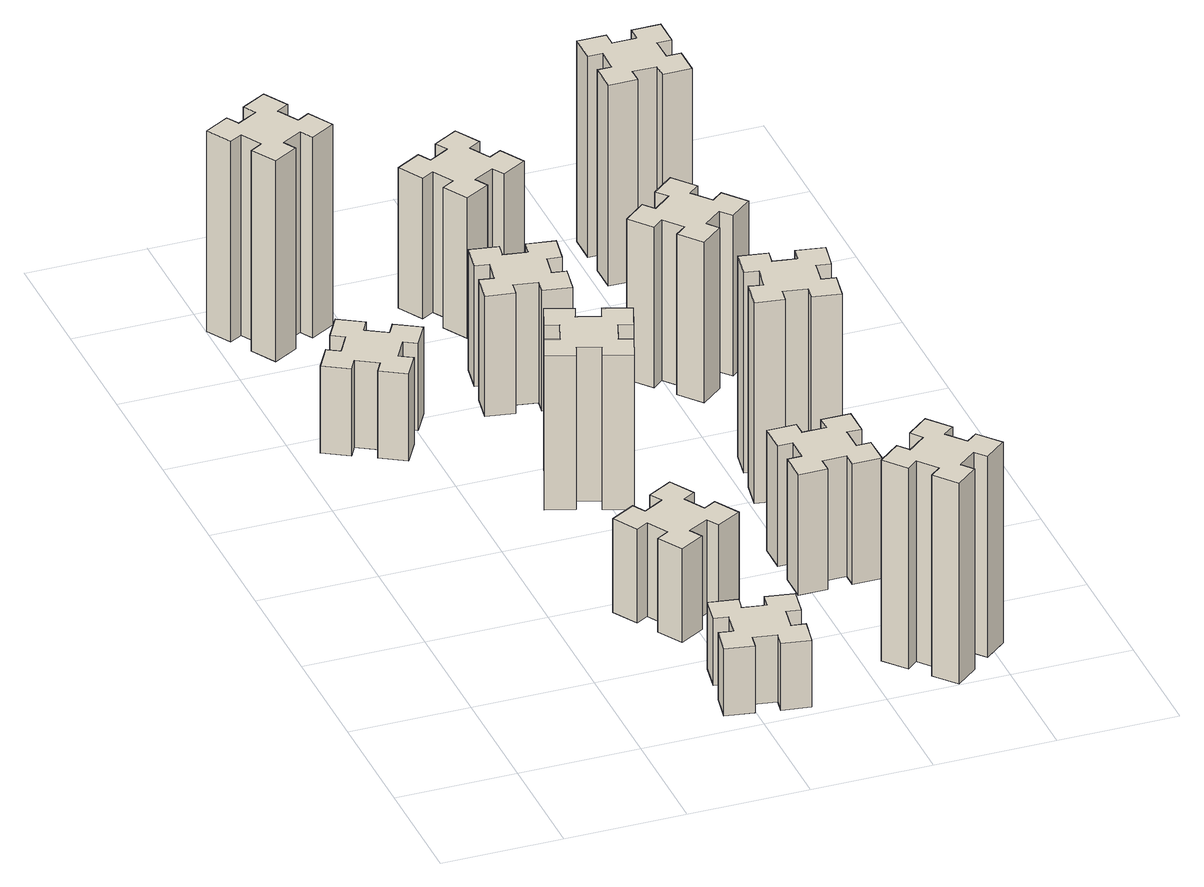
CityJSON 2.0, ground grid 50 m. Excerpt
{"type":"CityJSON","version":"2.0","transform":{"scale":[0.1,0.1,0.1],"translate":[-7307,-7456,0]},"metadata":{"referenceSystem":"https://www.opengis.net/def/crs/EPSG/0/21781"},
"CityObjects":{
"building1":{"type":"Building","attributes":{"class":"1000","function":"1000","usage":"1000","yearOfConstruction":2016,"roofType":"1000","measuredHeight":39,"storeysAboveGround":30,"storeysBelowGround":0},"geometry":[{"type":"Solid","lod":"1","boundaries":[[[[0,1,2,3,4,5,6,7,8,9,10,11,12,13,14,15,16,17,18,19]],[[17,16,20,21]],[[16,15,22,20]],[[15,14,23,22]],[[14,13,24,23]],[[13,12,25,24]],[[12,11,26,25]],[[11,10,27,26]],[[10,9,28,27]],[[9,8,29,28]],[[8,7,30,29]],[[7,6,31,30]],[[6,5,32,31]],[[5,4,33,32]],[[4,3,34,33]],[[3,2,35,34]],[[2,1,36,35]],[[1,0,37,36]],[[0,19,38,37]],[[19,18,39,38]],[[18,17,21,39]],[[24,25,26,27,28,29,30,31,32,33,34,35,36,37,38,39,21,20,22,23]]]]}]},
"building2":{"type":"Building","attributes":{"class":"1000","function":"1000","usage":"1000","yearOfConstruction":2016,"roofType":"1000","measuredHeight":30,"storeysAboveGround":30,"storeysBelowGround":0},"geometry":[{"type":"Solid","lod":"1","boundaries":[[[[40,41,42,43,44,45,46,47,48,49,50,51,52,53,54,55,56,57,58,59]],[[57,56,60,61]],[[56,55,62,60]],[[55,54,63,62]],[[54,53,64,63]],[[53,52,65,64]],[[52,51,66,65]],[[51,50,67,66]],[[50,49,68,67]],[[49,48,69,68]],[[48,47,70,69]],[[47,46,71,70]],[[46,45,72,71]],[[45,44,73,72]],[[44,43,74,73]],[[43,42,75,74]],[[42,41,76,75]],[[41,40,77,76]],[[40,59,78,77]],[[59,58,79,78]],[[58,57,61,79]],[[64,65,66,67,68,69,70,71,72,73,74,75,76,77,78,79,61,60,62,63]]]]}]},
"building3":{"type":"Building","attributes":{"class":"1000","function":"1000","usage":"1000","yearOfConstruction":2016,"roofType":"1000","measuredHeight":90,"storeysAboveGround":30,"storeysBelowGround":0},"geometry":[{"type":"Solid","lod":"1","boundaries":[[[[80,81,82,83,84,85,86,87,88,89,90,91,92,93,94,95,96,97,98,99]],[[97,96,100,101]],[[96,95,102,100]],[[95,94,103,102]],[[94,93,104,103]],[[93,92,105,104]],[[92,91,106,105]],[[91,90,107,106]],[[90,89,108,107]],[[89,88,109,108]],[[88,87,110,109]],[[87,86,111,110]],[[86,85,112,111]],[[85,84,113,112]],[[84,83,114,113]],[[83,82,115,114]],[[82,81,116,115]],[[81,80,117,116]],[[80,99,118,117]],[[99,98,119,118]],[[98,97,101,119]],[[104,105,106,107,108,109,110,111,112,113,114,115,116,117,118,119,101,100,102,103]]]]}]},
"building4":{"type":"Building","attributes":{"class":"1000","function":"1000","usage":"1000","yearOfConstruction":2016,"roofType":"1000","measuredHeight":42,"storeysAboveGround":30,"storeysBelowGround":0},"geometry":[{"type":"Solid","lod":"1","boundaries":[[[[120,121,122,123,124,125,126,127,128,129,130,131,132,133,134,135,136,137,138,139]],[[137,136,140,141]],[[136,135,142,140]],[[135,134,143,142]],[[134,133,144,143]],[[133,132,145,144]],[[132,131,146,145]],[[131,130,147,146]],[[130,129,148,147]],[[129,128,149,148]],[[128,127,150,149]],[[127,126,151,150]],[[126,125,152,151]],[[125,124,153,152]],[[124,123,154,153]],[[123,122,155,154]],[[122,121,156,155]],[[121,120,157,156]],[[120,139,158,157]],[[139,138,159,158]],[[138,137,141,159]],[[144,145,146,147,148,149,150,151,152,153,154,155,156,157,158,159,141,140,142,143]]]]}]},
"building5":{"type":"Building","attributes":{"class":"1000","function":"1000","usage":"1000","yearOfConstruction":2016,"roofType":"1000","measuredHeight":69,"storeysAboveGround":30,"storeysBelowGround":0},"geometry":[{"type":"Solid","lod":"1","boundaries":[[[[160,161,162,163,164,165,166,167,168,169,170,171,172,173,174,175,176,177,178,179]],[[177,176,180,181]],[[176,175,182,180]],[[175,174,183,182]],[[174,173,184,183]],[[173,172,185,184]],[[172,171,186,185]],[[171,170,187,186]],[[170,169,188,187]],[[169,168,189,188]],[[168,167,190,189]],[[167,166,191,190]],[[166,165,192,191]],[[165,164,193,192]],[[164,163,194,193]],[[163,162,195,194]],[[162,161,196,195]],[[161,160,197,196]],[[160,179,198,197]],[[179,178,199,198]],[[178,177,181,199]],[[184,185,186,187,188,189,190,191,192,193,194,195,196,197,198,199,181,180,182,183]]]]}]},
"building6":{"type":"Building","attributes":{"class":"1000","function":"1000","usage":"1000","yearOfConstruction":2016,"roofType":"1000","measuredHeight":54,"storeysAboveGround":30,"storeysBelowGround":0},"geometry":[{"type":"Solid","lod":"1","boundaries":[[[[200,201,202,203,204,205,206,207,208,209,210,211,212,213,214,215,216,217,218,219]],[[217,216,220,221]],[[216,215,222,220]],[[215,214,223,222]],[[214,213,224,223]],[[213,212,225,224]],[[212,211,226,225]],[[211,210,227,226]],[[210,209,228,227]],[[209,208,229,228]],[[208,207,230,229]],[[207,206,231,230]],[[206,205,232,231]],[[205,204,233,232]],[[204,203,234,233]],[[203,202,235,234]],[[202,201,236,235]],[[201,200,237,236]],[[200,219,238,237]],[[219,218,239,238]],[[218,217,221,239]],[[224,225,226,227,228,229,230,231,232,233,234,235,236,237,238,239,221,220,222,223]]]]}]},
"building7":{"type":"Building","attributes":{"class":"1000","function":"1000","usage":"1000","yearOfConstruction":2016,"roofType":"1000","measuredHeight":90,"storeysAboveGround":30,"storeysBelowGround":0},"geometry":[{"type":"Solid","lod":"1","boundaries":[[[[240,241,242,243,244,245,246,247,248,249,250,251,252,253,254,255,256,257,258,259]],[[257,256,260,261]],[[256,255,262,260]],[[255,254,263,262]],[[254,253,264,263]],[[253,252,265,264]],[[252,251,266,265]],[[251,250,267,266]],[[250,249,268,267]],[[249,248,269,268]],[[248,247,270,269]],[[247,246,271,270]],[[246,245,272,271]],[[245,244,273,272]],[[244,243,274,273]],[[243,242,275,274]],[[242,241,276,275]],[[241,240,277,276]],[[240,259,278,277]],[[259,258,279,278]],[[258,257,261,279]],[[264,265,266,267,268,269,270,271,272,273,274,275,276,277,278,279,261,260,262,263]]]]}]},
"building8":{"type":"Building","attributes":{"class":"1000","function":"1000","usage":"1000","yearOfConstruction":2016,"roofType":"1000","measuredHeight":54,"storeysAboveGround":30,"storeysBelowGround":0},"geometry":[{"type":"Solid","lod":"1","boundaries":[[[[280,281,282,283,284,285,286,287,288,289,290,291,292,293,294,295,296,297,298,299]],[[297,296,300,301]],[[296,295,302,300]],[[295,294,303,302]],[[294,293,304,303]],[[293,292,305,304]],[[292,291,306,305]],[[291,290,307,306]],[[290,289,308,307]],[[289,288,309,308]],[[288,287,310,309]],[[287,286,311,310]],[[286,285,312,311]],[[285,284,313,312]],[[284,283,314,313]],[[283,282,315,314]],[[282,281,316,315]],[[281,280,317,316]],[[280,299,318,317]],[[299,298,319,318]],[[298,297,301,319]],[[304,305,306,307,308,309,310,311,312,313,314,315,316,317,318,319,301,300,302,303]]]]}]},
"building9":{"type":"Building","attributes":{"class":"1000","function":"1000","usage":"1000","yearOfConstruction":2016,"roofType":"1000","measuredHeight":63,"storeysAboveGround":30,"storeysBelowGround":0},"geometry":[{"type":"Solid","lod":"1","boundaries":[[[[320,321,322,323,324,325,326,327,328,329,330,331,332,333,334,335,336,337,338,339]],[[337,336,340,341]],[[336,335,342,340]],[[335,334,343,342]],[[334,333,344,343]],[[333,332,345,344]],[[332,331,346,345]],[[331,330,347,346]],[[330,329,348,347]],[[329,328,349,348]],[[328,327,350,349]],[[327,326,351,350]],[[326,325,352,351]],[[325,324,353,352]],[[324,323,354,353]],[[323,322,355,354]],[[322,321,356,355]],[[321,320,357,356]],[[320,339,358,357]],[[339,338,359,358]],[[338,337,341,359]],[[344,345,346,347,348,349,350,351,352,353,354,355,356,357,358,359,341,340,342,343]]]]}]},
"building10":{"type":"Building","attributes":{"class":"1000","function":"1000","usage":"1000","yearOfConstruction":2016,"roofType":"1000","measuredHeight":90,"storeysAboveGround":30,"storeysBelowGround":0},"geometry":[{"type":"Solid","lod":"1","boundaries":[[[[360,361,362,363,364,365,366,367,368,369,370,371,372,373,374,375,376,377,378,379]],[[377,376,380,381]],[[376,375,382,380]],[[375,374,383,382]],[[374,373,384,383]],[[373,372,385,384]],[[372,371,386,385]],[[371,370,387,386]],[[370,369,388,387]],[[369,368,389,388]],[[368,367,390,389]],[[367,366,391,390]],[[366,365,392,391]],[[365,364,393,392]],[[364,363,394,393]],[[363,362,395,394]],[[362,361,396,395]],[[361,360,397,396]],[[360,379,398,397]],[[379,378,399,398]],[[378,377,381,399]],[[384,385,386,387,388,389,390,391,392,393,394,395,396,397,398,399,381,380,382,383]]]]}]},
"building11":{"type":"Building","attributes":{"class":"1000","function":"1000","usage":"1000","yearOfConstruction":2016,"roofType":"1000","measuredHeight":72,"storeysAboveGround":30,"storeysBelowGround":0},"geometry":[{"type":"Solid","lod":"1","boundaries":[[[[400,401,402,403,404,405,406,407,408,409,410,411,412,413,414,415,416,417,418,419]],[[417,416,420,421]],[[416,415,422,420]],[[415,414,423,422]],[[414,413,424,423]],[[413,412,425,424]],[[412,411,426,425]],[[411,410,427,426]],[[410,409,428,427]],[[409,408,429,428]],[[408,407,430,429]],[[407,406,431,430]],[[406,405,432,431]],[[405,404,433,432]],[[404,403,434,433]],[[403,402,435,434]],[[402,401,436,435]],[[401,400,437,436]],[[400,419,438,437]],[[419,418,439,438]],[[418,417,421,439]],[[424,425,426,427,428,429,430,431,432,433,434,435,436,437,438,439,421,420,422,423]]]]}]},
"building12":{"type":"Building","attributes":{"class":"1000","function":"1000","usage":"1000","yearOfConstruction":2016,"roofType":"1000","measuredHeight":90,"storeysAboveGround":30,"storeysBelowGround":0},"geometry":[{"type":"Solid","lod":"1","boundaries":[[[[440,441,442,443,444,445,446,447,448,449,450,451,452,453,454,455,456,457,458,459]],[[457,456,460,461]],[[456,455,462,460]],[[455,454,463,462]],[[454,453,464,463]],[[453,452,465,464]],[[452,451,466,465]],[[451,450,467,466]],[[450,449,468,467]],[[449,448,469,468]],[[448,447,470,469]],[[447,446,471,470]],[[446,445,472,471]],[[445,444,473,472]],[[444,443,474,473]],[[443,442,475,474]],[[442,441,476,475]],[[441,440,477,476]],[[440,459,478,477]],[[459,458,479,478]],[[458,457,461,479]],[[464,465,466,467,468,469,470,471,472,473,474,475,476,477,478,479,461,460,462,463]]]]}]}
},
"vertices":[
[406,2367,0],[456,2454,0],[508,2424,0],[568,2528,0],[464,2588,0],[434,2536,0],[347,2586,0],[377,2638,0],[273,2698,0],[213,2594,0],[265,2564,0],[215,2477,0],[163,2507,0],[103,2403,0],[207,2343,0],[237,2395,0],[324,2345,0],[294,2293,0],[398,2233,0],[458,2337,0],[324,2345,390],[294,2293,390],[237,2395,390],[207,2343,390],[103,2403,390],[163,2507,390],[215,2477,390],[265,2564,390],[213,2594,390],[273,2698,390],[377,2638,390],[347,2586,390],[434,2536,390],[464,2588,390],[568,2528,390],[508,2424,390],[456,2454,390],[406,2367,390],[458,2337,390],[398,2233,390],
[976,314,0],[958,215,0],[899,226,0],[878,107,0],[997,87,0],[1007,146,0],[1105,128,0],[1095,69,0],[1213,48,0],[1234,167,0],[1175,177,0],[1192,275,0],[1251,265,0],[1272,383,0],[1154,404,0],[1144,345,0],[1045,362,0],[1056,421,0],[937,442,0],[917,324,0],[1045,362,300],[1056,421,300],[1144,345,300],[1154,404,300],[1272,383,300],[1251,265,300],[1192,275,300],[1175,177,300],[1234,167,300],[1213,48,300],[1095,69,300],[1105,128,300],[1007,146,300],[997,87,300],[878,107,300],[899,226,300],[958,215,300],[976,314,300],[917,324,300],[937,442,300],
[224,3426,0],[137,3376,0],[107,3428,0],[3,3368,0],[63,3264,0],[115,3294,0],[165,3207,0],[113,3177,0],[173,3073,0],[277,3133,0],[247,3185,0],[334,3235,0],[364,3183,0],[468,3243,0],[408,3347,0],[356,3317,0],[306,3404,0],[358,3434,0],[298,3538,0],[194,3478,0],[306,3404,900],[358,3434,900],[356,3317,900],[408,3347,900],[468,3243,900],[364,3183,900],[334,3235,900],[247,3185,900],[277,3133,900],[173,3073,900],[113,3177,900],[165,3207,900],[115,3294,900],[63,3264,900],[3,3368,900],[107,3428,900],[137,3376,900],[224,3426,900],[194,3478,900],[298,3538,900],
[964,1006,0],[877,956,0],[847,1008,0],[743,948,0],[803,844,0],[855,874,0],[905,787,0],[853,757,0],[913,653,0],[1017,713,0],[987,765,0],[1074,815,0],[1104,763,0],[1208,823,0],[1148,927,0],[1096,897,0],[1046,984,0],[1098,1014,0],[1038,1118,0],[934,1058,0],[1046,984,420],[1098,1014,420],[1096,897,420],[1148,927,420],[1208,823,420],[1104,763,420],[1074,815,420],[987,765,420],[1017,713,420],[913,653,420],[853,757,420],[905,787,420],[855,874,420],[803,844,420],[743,948,420],[847,1008,420],[877,956,420],[964,1006,420],[934,1058,420],[1038,1118,420],
[1062,1741,0],[1096,1835,0],[1152,1814,0],[1193,1927,0],[1080,1968,0],[1060,1912,0],[966,1946,0],[987,2002,0],[874,2043,0],[833,1930,0],[889,1910,0],[855,1816,0],[799,1837,0],[757,1724,0],[870,1683,0],[891,1739,0],[985,1705,0],[964,1649,0],[1077,1607,0],[1118,1720,0],[985,1705,690],[964,1649,690],[891,1739,690],[870,1683,690],[757,1724,690],[799,1837,690],[855,1816,690],[889,1910,690],[833,1930,690],[874,2043,690],[987,2002,690],[966,1946,690],[1060,1912,690],[1080,1968,690],[1193,1927,690],[1152,1814,690],[1096,1835,690],[1062,1741,690],[1118,1720,690],[1077,1607,690],
[1044,2665,0],[945,2682,0],[956,2741,0],[837,2762,0],[817,2644,0],[876,2634,0],[858,2535,0],[799,2546,0],[778,2427,0],[897,2407,0],[907,2466,0],[1005,2448,0],[995,2389,0],[1113,2368,0],[1134,2487,0],[1075,2497,0],[1092,2595,0],[1151,2585,0],[1172,2703,0],[1054,2724,0],[1092,2595,540],[1151,2585,540],[1075,2497,540],[1134,2487,540],[1113,2368,540],[995,2389,540],[1005,2448,540],[907,2466,540],[897,2407,540],[778,2427,540],[799,2546,540],[858,2535,540],[876,2634,540],[817,2644,540],[837,2762,540],[956,2741,540],[945,2682,540],[1044,2665,540],[1054,2724,540],[1172,2703,540],
[1848,129,0],[1924,193,0],[1963,147,0],[2055,224,0],[1978,316,0],[1932,278,0],[1867,354,0],[1913,393,0],[1836,485,0],[1744,408,0],[1783,362,0],[1706,297,0],[1668,343,0],[1576,266,0],[1653,174,0],[1699,213,0],[1763,136,0],[1717,98,0],[1794,6,0],[1886,83,0],[1763,136,900],[1717,98,900],[1699,213,900],[1653,174,900],[1576,266,900],[1668,343,900],[1706,297,900],[1783,362,900],[1744,408,900],[1836,485,900],[1913,393,900],[1867,354,900],[1932,278,900],[1978,316,900],[2055,224,900],[1963,147,900],[1924,193,900],[1848,129,900],[1886,83,900],[1794,6,900],
[1565,875,0],[1665,875,0],[1665,815,0],[1785,815,0],[1785,935,0],[1725,935,0],[1725,1035,0],[1785,1035,0],[1785,1155,0],[1665,1155,0],[1665,1095,0],[1565,1095,0],[1565,1155,0],[1445,1155,0],[1445,1035,0],[1505,1035,0],[1505,935,0],[1445,935,0],[1445,815,0],[1565,815,0],[1505,935,540],[1445,935,540],[1505,1035,540],[1445,1035,540],[1445,1155,540],[1565,1155,540],[1565,1095,540],[1665,1095,540],[1665,1155,540],[1785,1155,540],[1785,1035,540],[1725,1035,540],[1725,935,540],[1785,935,540],[1785,815,540],[1665,815,540],[1665,875,540],[1565,875,540],[1565,815,540],[1445,815,540],
[1096,3217,0],[1046,3304,0],[1098,3334,0],[1038,3438,0],[934,3378,0],[964,3326,0],[877,3276,0],[847,3328,0],[743,3268,0],[803,3164,0],[855,3194,0],[905,3107,0],[853,3077,0],[913,2973,0],[1017,3033,0],[987,3085,0],[1074,3135,0],[1104,3083,0],[1208,3143,0],[1148,3247,0],[1074,3135,630],[1104,3083,630],[987,3085,630],[1017,3033,630],[913,2973,630],[853,3077,630],[905,3107,630],[855,3194,630],[803,3164,630],[743,3268,630],[847,3328,630],[877,3276,630],[964,3326,630],[934,3378,630],[1038,3438,630],[1098,3334,630],[1046,3304,630],[1096,3217,630],[1148,3247,630],[1208,3143,630],
[1647,1526,0],[1745,1508,0],[1735,1449,0],[1853,1428,0],[1874,1547,0],[1815,1557,0],[1832,1655,0],[1891,1645,0],[1912,1763,0],[1794,1784,0],[1784,1725,0],[1685,1742,0],[1696,1801,0],[1577,1822,0],[1557,1704,0],[1616,1694,0],[1598,1595,0],[1539,1606,0],[1518,1487,0],[1637,1467,0],[1598,1595,900],[1539,1606,900],[1616,1694,900],[1557,1704,900],[1577,1822,900],[1696,1801,900],[1685,1742,900],[1784,1725,900],[1794,1784,900],[1912,1763,900],[1891,1645,900],[1832,1655,900],[1815,1557,900],[1874,1547,900],[1853,1428,900],[1735,1449,900],[1745,1508,900],[1647,1526,900],[1637,1467,900],[1518,1487,900],
[1499,2433,0],[1563,2356,0],[1517,2318,0],[1594,2226,0],[1686,2303,0],[1648,2349,0],[1724,2413,0],[1763,2367,0],[1855,2444,0],[1778,2536,0],[1732,2498,0],[1667,2574,0],[1713,2613,0],[1636,2705,0],[1544,2628,0],[1583,2582,0],[1506,2517,0],[1468,2563,0],[1376,2486,0],[1453,2394,0],[1506,2517,720],[1468,2563,720],[1583,2582,720],[1544,2628,720],[1636,2705,720],[1713,2613,720],[1667,2574,720],[1732,2498,720],[1778,2536,720],[1855,2444,720],[1763,2367,720],[1724,2413,720],[1648,2349,720],[1686,2303,720],[1594,2226,720],[1517,2318,720],[1563,2356,720],[1499,2433,720],[1453,2394,720],[1376,2486,720],
[1665,3195,0],[1765,3195,0],[1765,3135,0],[1885,3135,0],[1885,3255,0],[1825,3255,0],[1825,3355,0],[1885,3355,0],[1885,3475,0],[1765,3475,0],[1765,3415,0],[1665,3415,0],[1665,3475,0],[1545,3475,0],[1545,3355,0],[1605,3355,0],[1605,3255,0],[1545,3255,0],[1545,3135,0],[1665,3135,0],[1605,3255,900],[1545,3255,900],[1605,3355,900],[1545,3355,900],[1545,3475,900],[1665,3475,900],[1665,3415,900],[1765,3415,900],[1765,3475,900],[1885,3475,900],[1885,3355,900],[1825,3355,900],[1825,3255,900],[1885,3255,900],[1885,3135,900],[1765,3135,900],[1765,3195,900],[1665,3195,900],[1665,3135,900],[1545,3135,900]
]}
